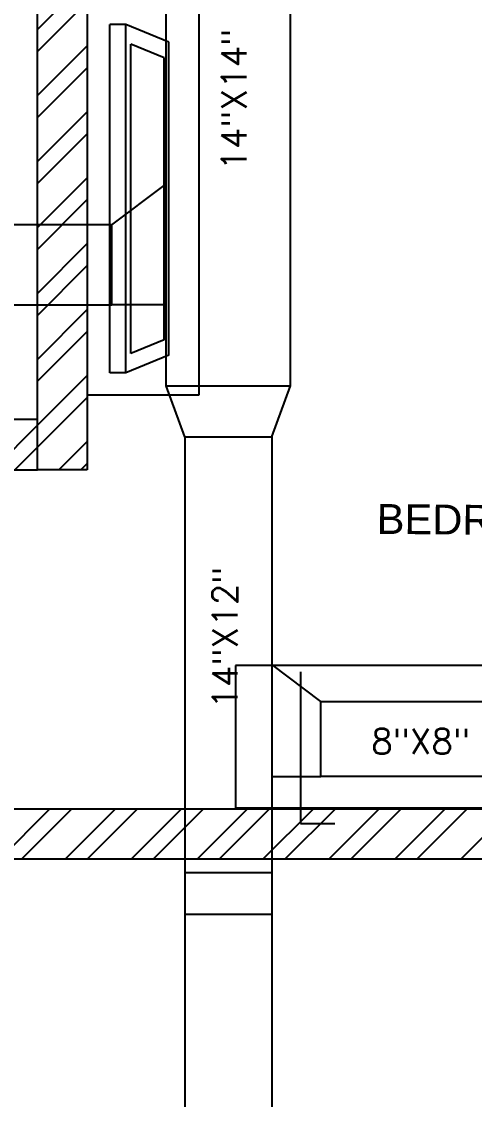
# Model space of a CAD drawing. Header units: millimetres. Extents: x 1605 to 1638, y 1273 to 1481.
# Drawn here: x 1614.472 to 1616.295, y 1441.417 to 1445.749 of the extents above; entities that cross this region are included whole.
import ezdxf

# ---------------------------------------------------------------- set-up
doc = ezdxf.new("R2010")
doc.units = ezdxf.units.MM
doc.linetypes.add('HIDDEN', pattern=[0.375, 0.25, -0.125])
for name, color, linetype in [('AA', 7, 'Continuous'), ('Mo-Generales', 9, 'Continuous'), ('Mu-0.20', 5, 'Continuous'), ('TEXTS', 1, 'Continuous'), ('Tx-Espacio', 7, 'Continuous')]:
    doc.layers.add(name, color=color, linetype=linetype)
doc.layers.add('Ha-Muros 0.20', color=7, linetype='Continuous', true_color=0x8c8c8c)
doc.styles.add('GORDITA', font='swissek.ttf')
doc.styles.add('TEXTS', font='romans9.shx')

# ---------------------------------------------------------------- blocks, each defined once
blk = doc.blocks.new('A$Cec5ab6e8')
at = {"color": 9, "true_color": 0xc7c8ca}
for p, q in [((26.2627, 17.4876, 0), (26.2627, 15.8911, 0)), ((26.2627, 15.8911, 0), (25.8127, 15.8911, 0))]:
    blk.add_line(p, q, dxfattribs=at)
at = {"color": 9, "ltscale": 0.25, "true_color": 0xc7c8ca}
for p, q in [((25.969, 17.381, 0), (25.9038, 17.381, 0)), ((25.969, 17.381, 0), (25.9038, 17.381, 0)), ((25.9038, 15.981, 0), (25.9038, 17.381, 0)), ((26.1419, 17.3101, 0), (25.969, 17.381, 0)), ((25.9691, 15.981, 0), (25.969, 17.381, 0)), ((25.9886, 16.0595, 0), (25.9886, 17.3025, 0)), ((26.1223, 17.2476, 0), (25.9886, 17.3025, 0)), ((26.1419, 16.052, 0), (26.1419, 17.3101, 0)), ((26.1419, 16.052, 0), (26.1419, 17.3101, 0)), ((26.1223, 16.1144, 0), (26.1223, 17.2476, 0)), ((26.1223, 16.1144, 0), (26.1223, 17.2476, 0)), ((26.1223, 16.1143, 0), (25.9886, 16.0594, 0)), ((26.1223, 16.1143, 0), (25.9886, 16.0594, 0)), ((26.1419, 16.0519, 0), (25.969, 15.981, 0)), ((25.969, 15.981, 0), (25.9038, 15.981, 0))]:
    blk.add_line(p, q, dxfattribs=at)
at = {"layer": 'Ha-Muros 0.20', "color": 9, "linetype": 'Continuous', "true_color": 0xc7c8ca}
for p, q in [((25.6127, 17.3611, 0), (25.8127, 17.5611, 0)), ((25.6127, 17.2727, 0), (25.8127, 17.4727, 0)), ((25.6127, 17.096, 0), (25.8127, 17.2959, 0)), ((25.6127, 17.0076, 0), (25.8127, 17.2075, 0)), ((25.6128, 16.8308, 0), (25.8127, 17.0308, 0)), ((25.6128, 16.7424, 0), (25.8127, 16.9424, 0)), ((25.6128, 16.5657, 0), (25.8127, 16.7656, 0)), ((25.6128, 16.4773, 0), (25.8127, 16.6772, 0)), ((25.6128, 16.3005, 0), (25.8127, 16.5004, 0)), ((25.6128, 16.2121, 0), (25.8127, 16.4121, 0)), ((25.6128, 16.0353, 0), (25.8127, 16.2353, 0)), ((25.6128, 15.947, 0), (25.8127, 16.1469, 0)), ((25.6128, 15.7702, 0), (25.8127, 15.9701, 0)), ((25.6128, 15.6818, 0), (25.8127, 15.8817, 0)), ((25.4341, 15.5915, 0), (25.6128, 15.7702, 0)), ((25.6993, 15.5915, 0), (25.8127, 15.705, 0)), ((25.5225, 15.5915, 0), (25.6128, 15.6818, 0)), ((25.7876, 15.5914, 0), (25.8127, 15.6166, 0)), ((25.4611, 14.0275, 0), (25.6611, 14.2275, 0)), ((25.5495, 14.0275, 0), (25.7495, 14.2275, 0)), ((25.7263, 14.0275, 0), (25.9263, 14.2275, 0)), ((25.8147, 14.0275, 0), (26.0147, 14.2275, 0)), ((25.9915, 14.0275, 0), (26.1915, 14.2275, 0)), ((26.0798, 14.0275, 0), (26.2799, 14.2275, 0)), ((26.2566, 14.0275, 0), (26.4566, 14.2275, 0)), ((26.345, 14.0275, 0), (26.545, 14.2275, 0)), ((26.5218, 14.0275, 0), (26.7218, 14.2275, 0)), ((26.6102, 14.0275, 0), (26.8102, 14.2275, 0)), ((26.787, 14.0275, 0), (26.987, 14.2275, 0)), ((26.8754, 14.0275, 0), (27.0754, 14.2275, 0)), ((27.0521, 14.0275, 0), (27.2521, 14.2275, 0)), ((27.1405, 14.0275, 0), (27.3405, 14.2276, 0)), ((27.3173, 14.0276, 0), (27.5173, 14.2276, 0))]:
    blk.add_line(p, q, dxfattribs=at)
at = {"layer": 'Mo-Generales', "color": 9, "true_color": 0xc7c8ca}
for p, q in [((28.1646, 14.8047, 0), (26.41, 14.8047, 0)), ((26.41, 14.8047, 0), (26.41, 14.2325, 0)), ((26.41, 14.2325, 0), (28.1646, 14.2325, 0))]:
    blk.add_line(p, q, dxfattribs=at)
at = {"layer": 'Mu-0.20', "color": 9, "true_color": 0xc7c8ca}
for p, q in [((25.6128, 15.5915), (25.6126, 19.9799)), ((25.8126, 19.9799), (25.8127, 15.5914)), ((25.6128, 15.7931), (22.517, 15.7931)), ((25.6128, 15.5915), (25.6128, 15.7931)), ((22.317, 15.5914), (25.6128, 15.5915)), ((25.8127, 15.5914), (25.6128, 15.5915)), ((29.8386, 14.2276), (22.9085, 14.2275)), ((22.9085, 14.0275), (29.8386, 14.0276))]:
    blk.add_line(p, q, dxfattribs=at)
at = {"layer": 'Tx-Espacio', "color": 9, "true_color": 0xc7c8ca, "style": 'GORDITA'}
blk.add_text('BEDROOM 1', height=0.12, rotation=359.4623, dxfattribs=at).set_placement((26.9775, 15.3341))

msp = doc.modelspace()

# ---------------------------------------------------------------- linework, layer by layer
at = {"layer": 'AA', "color": 5}
for p, q in [((1615.05422, 1444.28498, -0.00001), (1615.05422, 1446.85344, -0.00001)), ((1615.55422, 1444.28498, -0.00001), (1615.55422, 1446.85344, -0.00001)), ((1614.83516, 1444.93256, -0.00001), (1615.0456, 1445.0909, -0.00001)), ((1614.83516, 1444.61083, -0.00001), (1614.83516, 1444.93256, -0.00001)), ((1615.0456, 1444.61083, -0.00001), (1614.83516, 1444.61083, -0.00001)), ((1615.05422, 1444.28498, -0.00001), (1615.55422, 1444.28498, -0.00001)), ((1615.12922, 1444.07981, -0.00001), (1615.05422, 1444.28498, -0.00001)), ((1615.47922, 1444.07981, -0.00001), (1615.55422, 1444.28498, -0.00001)), ((1615.12922, 1444.07981, -0.00001), (1615.47922, 1444.07981, -0.00001)), ((1615.12922, 1444.07981, -0.00001), (1615.12922, 1437.49837, -0.00001)), ((1615.47922, 1444.07981, -0.00001), (1615.47922, 1437.49837, -0.00001)), ((1615.67625, 1443.0165, -0.00001), (1615.47922, 1443.16476, -0.00001)), ((1615.67625, 1442.71526, -0.00001), (1615.67625, 1443.0165, -0.00001)), ((1616.92504, 1443.01526, -0.00001), (1615.6779, 1443.01526, -0.00001)), ((1615.47922, 1442.71526, -0.00001), (1615.67625, 1442.71526, -0.00001)), ((1616.92504, 1442.71526, -0.00001), (1615.67625, 1442.71526, -0.00001)), ((1615.47922, 1442.32792, -0.00001), (1615.12922, 1442.32792, -0.00001)), ((1615.12922, 1442.16216, -0.00001), (1615.47922, 1442.16216, -0.00001))]:
    msp.add_line(p, q, dxfattribs=at)
at = {"layer": 'AA'}
for p, q in [((1615.59424, 1443.13546, -0.00001), (1615.59424, 1442.52604, -0.00001)), ((1615.59424, 1442.52604, -0.00001), (1615.73276, 1442.52604, -0.00001))]:
    msp.add_line(p, q, dxfattribs=at)
at = {"layer": 'AA', "color": 5, "elevation": -0.00001}
msp.add_lwpolyline([(1612.58301, 1444.61083), (1614.83516, 1444.61083), (1614.83516, 1444.93256), (1612.58301, 1444.93256)], dxfattribs=at)

# ---------------------------------------------------------------- block references
msp.add_blockref('A$Cec5ab6e8', (1588.92328, 1428.35638, -0.00001))

# ---------------------------------------------------------------- texts
at = {"layer": 'TEXTS', "color": 0, "linetype": 'HIDDEN', "style": 'TEXTS'}
for s, p in [('14"X14"', (1615.3776, 1445.1498, 0.43185)), ('14"X12"', (1615.34121, 1442.98751, 0.43185))]:
    msp.add_text(s, height=0.101084, rotation=90, dxfattribs=at).set_placement(p)
msp.add_text('8"X8"', height=0.101084, dxfattribs=at).set_placement((1615.87876, 1442.80546, 0.43185))

doc.saveas('drawing.dxf')
